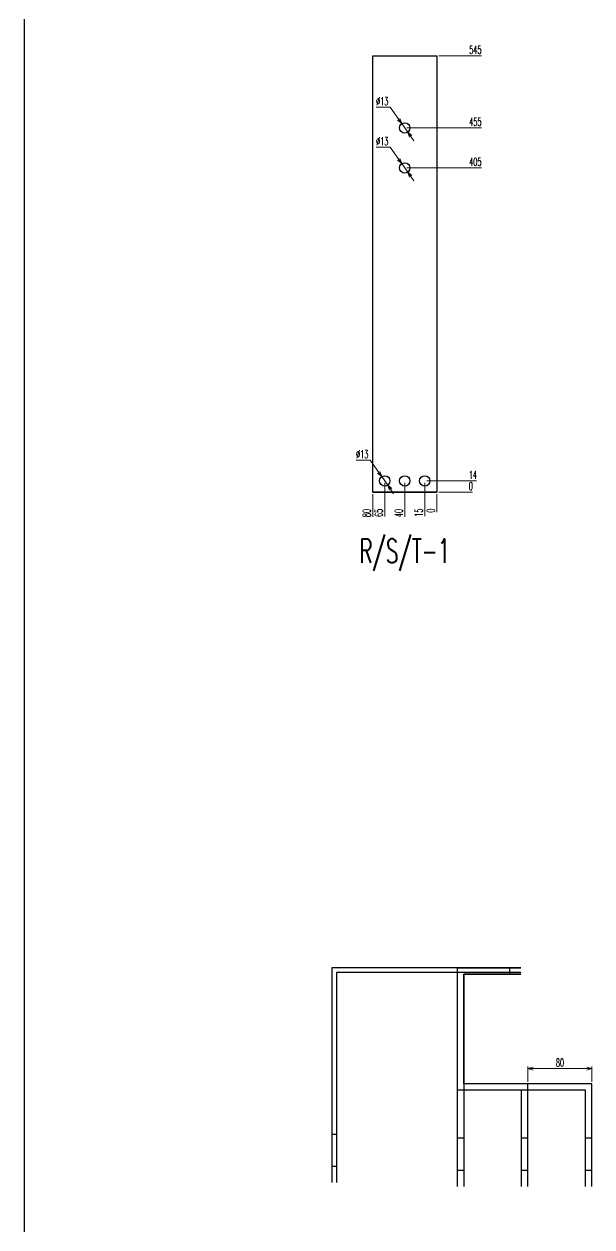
# Model space of a CAD drawing. Header units: millimetres. Extents: x 173893 to 258446, y -176540 to -123824.
# Drawn here: x 210479 to 211189, y -126390 to -124887 of the extents above; entities that cross this region are included whole.
import ezdxf
from ezdxf.enums import TextEntityAlignment as Align

# ---------------------------------------------------------------- set-up
doc = ezdxf.new("R2010")
doc.units = ezdxf.units.MM
doc.header["$LTSCALE"] = 3
doc.layers.add('@.DM. NÉT CHÍNH', color=7, linetype='Continuous')
doc.layers.add('@.VISIBLE', color=7, linetype='Continuous')
doc.styles.add('Ann_w01', font='romans.shx', dxfattribs={"width": 0.6, "bigfont": 'chineset.shx'})
doc.dimstyles.new('Dim 01_SC05', dxfattribs={"dimscale": 5, "dimtxt": 2, "dimasz": 1.3, "dimexe": 0.5, "dimexo": 0.5, "dimgap": 0.5, "dimtad": 1, "dimtoh": 1, "dimdec": 1, "dimzin": 12, "dimdsep": 46, "dimtxsty": 'Ann_w01', "dimblk": 'OPEN30', "dimcen": 1.5, "dimclrd": 6, "dimclre": 6, "dimclrt": 3, "dimadec": 1, "dimazin": 3, "dimtm": 1e-09, "dimtfac": 1, "dimtdec": 1, "dimtmove": 0, "dimatfit": 3, "dimldrblk": 'OPEN30', "dimfxl": 1, "dimtolj": 1, "dimlwd": 20, "dimlwe": 20, "dimarcsym": 0})

# ---------------------------------------------------------------- blocks, each defined once
blk = doc.blocks.new('*D3495')
at = {"layer": '@.DM. NÉT CHÍNH', "color": 6, "linetype": 'Continuous', "lineweight": 20, "transparency": 16777216}
blk.add_line((210997.6, -125471.6), (211039.7, -125471.6), dxfattribs=at)
at = {"layer": 'Defpoints', "color": 0, "linetype": 'Continuous', "transparency": 16777216}
for p in [(210955.1, -125471.6), (210995.1, -125471.6), (211033.2, -125471.6)]:
    blk.add_point(p, dxfattribs=at)
at = {"layer": '@.DM. NÉT CHÍNH', "color": 3, "linetype": 'Continuous', "transparency": 16777216, "insert": (211037.7, -125464.1), "char_height": 10, "attachment_point": 5, "style": 'Ann_w01'}
blk.add_mtext('\\A1;0', dxfattribs=at)
blk = doc.blocks.new('_Open30')
at = {"color": 0, "linetype": 'ByBlock', "lineweight": -2}
for p, q in [((-1, 0.27), (0, 0)), ((0, 0), (-1, -0.27)), ((0, 0), (-1, 0))]:
    blk.add_line(p, q, dxfattribs=at)
blk = doc.blocks.new('*D3496')
at = {"layer": '@.DM. NÉT CHÍNH', "color": 6, "linetype": 'Continuous', "lineweight": 20, "transparency": 16777216}
blk.add_line((210982.6, -125457.6), (211044.9, -125457.6), dxfattribs=at)
at = {"layer": 'Defpoints', "color": 0, "linetype": 'Continuous', "transparency": 16777216}
for p in [(210980.1, -125457.6), (211033.2, -125457.6), (210955.1, -125471.6)]:
    blk.add_point(p, dxfattribs=at)
at = {"layer": '@.DM. NÉT CHÍNH', "color": 3, "linetype": 'Continuous', "transparency": 16777216, "insert": (211040.3, -125450.1), "char_height": 10, "attachment_point": 5, "style": 'Ann_w01'}
blk.add_mtext('\\A1;14', dxfattribs=at)
blk = doc.blocks.new('*D3497')
at = {"layer": '@.DM. NÉT CHÍNH', "color": 6, "linetype": 'Continuous', "lineweight": 20, "transparency": 16777216}
blk.add_line((210957.6, -125066.6), (211051.2, -125066.6), dxfattribs=at)
at = {"layer": 'Defpoints', "color": 0, "linetype": 'Continuous', "transparency": 16777216}
for p in [(210955.1, -125066.6), (211033.2, -125066.6), (210955.1, -125471.6)]:
    blk.add_point(p, dxfattribs=at)
at = {"layer": '@.DM. NÉT CHÍNH', "color": 3, "linetype": 'Continuous', "transparency": 16777216, "insert": (211043.4, -125059.1), "char_height": 10, "attachment_point": 5, "style": 'Ann_w01'}
blk.add_mtext('\\A1;405', dxfattribs=at)
blk = doc.blocks.new('*D3498')
at = {"layer": '@.DM. NÉT CHÍNH', "color": 6, "linetype": 'Continuous', "lineweight": 20, "transparency": 16777216}
blk.add_line((210957.6, -125016.6), (211051.2, -125016.6), dxfattribs=at)
at = {"layer": 'Defpoints', "color": 0, "linetype": 'Continuous', "transparency": 16777216}
for p in [(210955.1, -125016.6), (211033.2, -125016.6), (210955.1, -125471.6)]:
    blk.add_point(p, dxfattribs=at)
at = {"layer": '@.DM. NÉT CHÍNH', "color": 3, "linetype": 'Continuous', "transparency": 16777216, "insert": (211043.4, -125009.1), "char_height": 10, "attachment_point": 5, "style": 'Ann_w01'}
blk.add_mtext('\\A1;455', dxfattribs=at)
blk = doc.blocks.new('*D3499')
at = {"layer": '@.DM. NÉT CHÍNH', "color": 6, "linetype": 'Continuous', "lineweight": 20, "transparency": 16777216}
blk.add_line((210997.6, -124926.6), (211051.2, -124926.6), dxfattribs=at)
at = {"layer": 'Defpoints', "color": 0, "linetype": 'Continuous', "transparency": 16777216}
for p in [(210995.1, -124926.6), (211033.2, -124926.6), (210955.1, -125471.6)]:
    blk.add_point(p, dxfattribs=at)
at = {"layer": '@.DM. NÉT CHÍNH', "color": 3, "linetype": 'Continuous', "transparency": 16777216, "insert": (211043.4, -124919.1), "char_height": 10, "attachment_point": 5, "style": 'Ann_w01'}
blk.add_mtext('\\A1;545', dxfattribs=at)
blk = doc.blocks.new('*D3500')
at = {"layer": '@.DM. NÉT CHÍNH', "color": 6, "linetype": 'Continuous', "lineweight": 20, "transparency": 16777216}
blk.add_line((210915.1, -125474.1), (210915.1, -125502.6), dxfattribs=at)
at = {"layer": 'Defpoints', "color": 0, "linetype": 'Continuous', "transparency": 16777216}
for p in [(210915.1, -125471.6), (210995.1, -125471.6), (210915.1, -125490.4)]:
    blk.add_point(p, dxfattribs=at)
at = {"layer": '@.DM. NÉT CHÍNH', "color": 3, "linetype": 'Continuous', "transparency": 16777216, "insert": (210907.6, -125497.8), "char_height": 10, "attachment_point": 5, "rotation": 90, "style": 'Ann_w01'}
blk.add_mtext('\\A1;80', dxfattribs=at)
blk = doc.blocks.new('*D3501')
at = {"layer": '@.DM. NÉT CHÍNH', "color": 6, "linetype": 'Continuous', "lineweight": 20, "transparency": 16777216}
blk.add_line((210930.1, -125460.1), (210930.1, -125502.3), dxfattribs=at)
at = {"layer": 'Defpoints', "color": 0, "linetype": 'Continuous', "transparency": 16777216}
for p in [(210930.1, -125457.6), (210995.1, -125471.6), (210930.1, -125490.4)]:
    blk.add_point(p, dxfattribs=at)
at = {"layer": '@.DM. NÉT CHÍNH', "color": 3, "linetype": 'Continuous', "transparency": 16777216, "insert": (210922.6, -125497.6), "char_height": 10, "attachment_point": 5, "rotation": 90, "style": 'Ann_w01'}
blk.add_mtext('\\A1;65', dxfattribs=at)
blk = doc.blocks.new('*D3502')
at = {"layer": '@.DM. NÉT CHÍNH', "color": 6, "linetype": 'Continuous', "lineweight": 20, "transparency": 16777216}
blk.add_line((210955.1, -125460.1), (210955.1, -125502.6), dxfattribs=at)
at = {"layer": 'Defpoints', "color": 0, "linetype": 'Continuous', "transparency": 16777216}
for p in [(210955.1, -125457.6), (210995.1, -125471.6), (210955.1, -125490.4)]:
    blk.add_point(p, dxfattribs=at)
at = {"layer": '@.DM. NÉT CHÍNH', "color": 3, "linetype": 'Continuous', "transparency": 16777216, "insert": (210947.6, -125497.8), "char_height": 10, "attachment_point": 5, "rotation": 90, "style": 'Ann_w01'}
blk.add_mtext('\\A1;40', dxfattribs=at)
blk = doc.blocks.new('*D3503')
at = {"layer": '@.DM. NÉT CHÍNH', "color": 6, "linetype": 'Continuous', "lineweight": 20, "transparency": 16777216}
blk.add_line((210980.1, -125460.1), (210980.1, -125501.8), dxfattribs=at)
at = {"layer": 'Defpoints', "color": 0, "linetype": 'Continuous', "transparency": 16777216}
for p in [(210980.1, -125457.6), (210995.1, -125471.6), (210980.1, -125490.4)]:
    blk.add_point(p, dxfattribs=at)
at = {"layer": '@.DM. NÉT CHÍNH', "color": 3, "linetype": 'Continuous', "transparency": 16777216, "insert": (210972.6, -125497.3), "char_height": 10, "attachment_point": 5, "rotation": 90, "style": 'Ann_w01'}
blk.add_mtext('\\A1;15', dxfattribs=at)
blk = doc.blocks.new('*D3504')
at = {"layer": '@.DM. NÉT CHÍNH', "color": 6, "linetype": 'Continuous', "lineweight": 20, "transparency": 16777216}
blk.add_line((210995.1, -125474.1), (210995.1, -125496.9), dxfattribs=at)
at = {"layer": 'Defpoints', "color": 0, "linetype": 'Continuous', "transparency": 16777216}
for p in [(210995.1, -125471.6), (210995.1, -125471.6), (210995.1, -125490.4)]:
    blk.add_point(p, dxfattribs=at)
at = {"layer": '@.DM. NÉT CHÍNH', "color": 3, "linetype": 'Continuous', "transparency": 16777216, "insert": (210987.6, -125494.9), "char_height": 10, "attachment_point": 5, "rotation": 90, "style": 'Ann_w01'}
blk.add_mtext('\\A1;0', dxfattribs=at)
blk = doc.blocks.new('*D3505')
at = {"layer": '@.DM. NÉT CHÍNH', "color": 6, "linetype": 'Continuous', "lineweight": 20, "transparency": 16777216}
for p, q in [((210919.4, -124990.8), (210937.1, -124990.8)), ((210937.1, -124990.8), (210947.7, -125006)), ((210958.9, -125021.9), (210951.4, -125011.3)), ((210962.6, -125027.3), (210966.3, -125032.6))]:
    blk.add_line(p, q, dxfattribs=at)
at = {"layer": 'Defpoints', "color": 0, "linetype": 'Continuous', "transparency": 16777216}
for p in [(210951.4, -125011.3), (210958.9, -125021.9)]:
    blk.add_point(p, dxfattribs=at)
at = {"layer": '@.DM. NÉT CHÍNH', "color": 6, "linetype": 'Continuous', "lineweight": 20, "transparency": 16777216, "xscale": 6.5, "yscale": 6.5, "zscale": 6.5}
for p, rotation in [((210951.4, -125011.3), 304.9536333378747), ((210958.9, -125021.9), 124.9536333378748)]:
    blk.add_blockref('_Open30', p, dxfattribs=dict(at, rotation=rotation))
at = {"layer": '@.DM. NÉT CHÍNH', "color": 3, "linetype": 'Continuous', "transparency": 16777216, "insert": (210927, -124983.3), "char_height": 10, "attachment_point": 5, "style": 'Ann_w01'}
blk.add_mtext('\\A1;∅13', dxfattribs=at)
blk = doc.blocks.new('*D3506')
at = {"layer": '@.DM. NÉT CHÍNH', "color": 6, "linetype": 'Continuous', "lineweight": 20, "transparency": 16777216}
for p, q in [((210919.4, -125040.8), (210937.1, -125040.8)), ((210937.1, -125040.8), (210947.7, -125056)), ((210958.9, -125071.9), (210951.4, -125061.3)), ((210962.6, -125077.3), (210966.3, -125082.6))]:
    blk.add_line(p, q, dxfattribs=at)
at = {"layer": 'Defpoints', "color": 0, "linetype": 'Continuous', "transparency": 16777216}
for p in [(210951.4, -125061.3), (210958.9, -125071.9)]:
    blk.add_point(p, dxfattribs=at)
at = {"layer": '@.DM. NÉT CHÍNH', "color": 6, "linetype": 'Continuous', "lineweight": 20, "transparency": 16777216, "xscale": 6.5, "yscale": 6.5, "zscale": 6.5}
for p, rotation in [((210951.4, -125061.3), 304.9536333372021), ((210958.9, -125071.9), 124.9536333372021)]:
    blk.add_blockref('_Open30', p, dxfattribs=dict(at, rotation=rotation))
at = {"layer": '@.DM. NÉT CHÍNH', "color": 3, "linetype": 'Continuous', "transparency": 16777216, "insert": (210927, -125033.3), "char_height": 10, "attachment_point": 5, "style": 'Ann_w01'}
blk.add_mtext('\\A1;∅13', dxfattribs=at)
blk = doc.blocks.new('*D3507')
at = {"layer": '@.DM. NÉT CHÍNH', "color": 6, "linetype": 'Continuous', "lineweight": 20, "transparency": 16777216}
for p, q in [((210894.4, -125431.8), (210912.1, -125431.8)), ((210912.1, -125431.8), (210922.7, -125447)), ((210933.9, -125462.9), (210926.4, -125452.3)), ((210937.6, -125468.3), (210941.3, -125473.6))]:
    blk.add_line(p, q, dxfattribs=at)
at = {"layer": 'Defpoints', "color": 0, "linetype": 'Continuous', "transparency": 16777216}
for p in [(210926.4, -125452.3), (210933.9, -125462.9)]:
    blk.add_point(p, dxfattribs=at)
at = {"layer": '@.DM. NÉT CHÍNH', "color": 6, "linetype": 'Continuous', "lineweight": 20, "transparency": 16777216, "xscale": 6.5, "yscale": 6.5, "zscale": 6.5}
for p, rotation in [((210926.4, -125452.3), 304.953633337491), ((210933.9, -125462.9), 124.953633337491)]:
    blk.add_blockref('_Open30', p, dxfattribs=dict(at, rotation=rotation))
at = {"layer": '@.DM. NÉT CHÍNH', "color": 3, "linetype": 'Continuous', "transparency": 16777216, "insert": (210902, -125424.3), "char_height": 10, "attachment_point": 5, "style": 'Ann_w01'}
blk.add_mtext('\\A1;∅13', dxfattribs=at)
blk = doc.blocks.new('*D3541')
at = {"layer": '@.DM. NÉT CHÍNH', "color": 6, "linetype": 'Continuous', "lineweight": 20, "transparency": 16777216}
for p, q in [((211109.1, -126208.5), (211109.1, -126189.4)), ((211115.6, -126191.9), (211182.6, -126191.9)), ((211189.1, -126208.5), (211189.1, -126189.4))]:
    blk.add_line(p, q, dxfattribs=at)
at = {"layer": 'Defpoints', "color": 0, "linetype": 'Continuous', "transparency": 16777216}
for p in [(211189.1, -126191.9), (211109.1, -126211), (211189.1, -126211)]:
    blk.add_point(p, dxfattribs=at)
at = {"layer": '@.DM. NÉT CHÍNH', "color": 6, "linetype": 'Continuous', "lineweight": 20, "transparency": 16777216, "xscale": 6.5, "yscale": 6.5, "zscale": 6.5, "rotation": 180}
blk.add_blockref('_Open30', (211109.1, -126191.9), dxfattribs=at)
at = {"layer": '@.DM. NÉT CHÍNH', "color": 6, "linetype": 'Continuous', "lineweight": 20, "transparency": 16777216, "xscale": 6.5, "yscale": 6.5, "zscale": 6.5}
blk.add_blockref('_Open30', (211189.1, -126191.9), dxfattribs=at)
at = {"layer": '@.DM. NÉT CHÍNH', "color": 3, "linetype": 'Continuous', "transparency": 16777216, "insert": (211149.1, -126184.4), "char_height": 10, "attachment_point": 5, "style": 'Ann_w01'}
blk.add_mtext('\\A1;80', dxfattribs=at)

msp = doc.modelspace()

# ---------------------------------------------------------------- linework, layer by layer
at = {"layer": '@.DM. NÉT CHÍNH', "linetype": 'Continuous'}
for p, q in [((210479.46, -124247.34), (210479.46, -137826.43)), ((211086.02, -126065.99), (211086.02, -126073.99)), ((210870.07, -126273.99), (210864.04, -126273.99)), ((211029.07, -126278.97), (211021.07, -126278.97)), ((211109.07, -126278.97), (211101.07, -126278.97)), ((211189.07, -126278.97), (211181.07, -126278.97)), ((210870.07, -126313.99), (210864.04, -126313.99)), ((211029.07, -126318.97), (211021.07, -126318.97)), ((211109.07, -126318.97), (211101.07, -126318.97)), ((211189.07, -126318.97), (211181.07, -126318.97))]:
    msp.add_line(p, q, dxfattribs=at)
for points in [[(211100.02, -126065.99), (210864.07, -126065.99), (210864.07, -126333.99)], [(211100.02, -126071.99), (210870.07, -126071.99), (210870.07, -126333.99)]]:
    msp.add_lwpolyline(points, dxfattribs=at)
at = {"layer": '@.VISIBLE', "color": 1}
msp.add_line((210915.13, -125471.62), (210995.13, -125471.62), dxfattribs=at)
msp.add_lwpolyline([(210915.13, -125471.62), (210915.13, -124926.62), (210995.13, -124926.62), (210995.13, -125471.62)], close=True, dxfattribs=at)
at = {"layer": '@.VISIBLE', "color": 4}
for points in [[(211021.07, -126338.97), (211021.07, -126065.99), (211100.02, -126065.99)], [(211100.02, -126073.99), (211029.07, -126073.99), (211029.07, -126338.97)]]:
    msp.add_lwpolyline(points, dxfattribs=at)
at = {"layer": '@.VISIBLE', "color": 2}
for points in [[(211101.07, -126338.99), (211101.07, -126218.99), (211021.07, -126218.99), (211021.07, -126065.99), (211100.02, -126065.99)], [(211109.07, -126338.99), (211109.07, -126210.99), (211029.07, -126210.99), (211029.07, -126073.99), (211100.02, -126073.99)]]:
    msp.add_lwpolyline(points, dxfattribs=at)
at = {"layer": '@.VISIBLE', "color": 1}
for points in [[(211181.07, -126338.99), (211181.07, -126218.99), (211021.07, -126218.99), (211021.07, -126065.99), (211100.02, -126065.99)], [(211189.07, -126338.99), (211189.07, -126210.99), (211029.07, -126210.99), (211029.07, -126073.99), (211100.02, -126073.99)]]:
    msp.add_lwpolyline(points, dxfattribs=at)
for centre in [(210955.13, -125016.62), (210955.13, -125066.62), (210930.13, -125457.62), (210955.13, -125457.62), (210980.13, -125457.62)]:
    msp.add_circle(centre, 6.5, dxfattribs=at)

# ---------------------------------------------------------------- texts
at = {"style": 'Ann_w01', "width": 0.6}
msp.add_text('R/S/T-1', height=30, dxfattribs=at).set_placement((210955.13, -125545.12), align=Align.MIDDLE_CENTER)

# ---------------------------------------------------------------- dimensions: what is measured, and where the dimension line sits
at = {"layer": '@.DM. NÉT CHÍNH', "linetype": 'Continuous'}
for feature_location, offset, dtype, origin, picture, middle in [((210995.13, -124926.62), (38.1, 0), 0, (210955.13, -125471.62), '*D3499', (211043.44, -124919.12)), ((210955.13, -125016.62), (78.1, 0), 0, (210955.13, -125471.62), '*D3498', (211043.44, -125009.12)), ((210955.13, -125066.62), (78.1, 0), 0, (210955.13, -125471.62), '*D3497', (211043.44, -125059.12)), ((210980.13, -125457.62), (53.1, 0), 0, (210955.13, -125471.62), '*D3496', (211040.3, -125450.12)), ((210930.13, -125457.62), (0, -32.79), 1, (210995.13, -125471.62), '*D3501', (210922.63, -125497.62)), ((210955.13, -125457.62), (0, -32.79), 1, (210995.13, -125471.62), '*D3502', (210947.63, -125497.77)), ((210995.12666049, -125471.61543616), (38.10387629, 0), 0, (210955.12666049, -125471.61543616), '*D3495', (211037.73053678, -125464.11543616)), ((210980.13, -125457.62), (0, -32.79), 1, (210995.13, -125471.62), '*D3503', (210972.63, -125497.34)), ((210915.13, -125471.62), (0, -18.79), 1, (210995.13, -125471.62), '*D3500', (210907.63, -125497.77)), ((210995.12666049, -125471.61543616), (0, -18.79324999), 1, (210995.12666049, -125471.61543616), '*D3504', (210987.62666049, -125494.90868615))]:
    dim = msp.add_ordinate_dim(feature_location=feature_location, offset=offset, dtype=dtype, origin=origin, dimstyle='Dim 01_SC05', dxfattribs=at)
    dim.commit()
    dim.dimension.update_dxf_attribs({"geometry": picture, "text_midpoint": middle})
for p1, p2, picture, middle in [((210958.85, -125021.94), (210951.4, -125011.29), '*D3505', (210927.01, -124990.8)), ((210958.85, -125071.94), (210951.4, -125061.29), '*D3506', (210927.01, -125040.8)), ((210933.85, -125462.94), (210926.4, -125452.29), '*D3507', (210902.01, -125431.8))]:
    dim = msp.add_diameter_dim_2p(p1=p1, p2=p2, dimstyle='Dim 01_SC05', dxfattribs=at)
    dim.commit()
    dim.dimension.update_dxf_attribs({"geometry": picture, "text_midpoint": middle, "dimtype": 163})
dim = msp.add_linear_dim(base=(211189.07, -126191.89), p1=(211109.07, -126210.99), p2=(211189.07, -126210.99), dimstyle='Dim 01_SC05', dxfattribs=at)
dim.commit()
dim.dimension.update_dxf_attribs({"geometry": '*D3541', "text_midpoint": (211149.07, -126184.39)})

doc.saveas('drawing.dxf')
